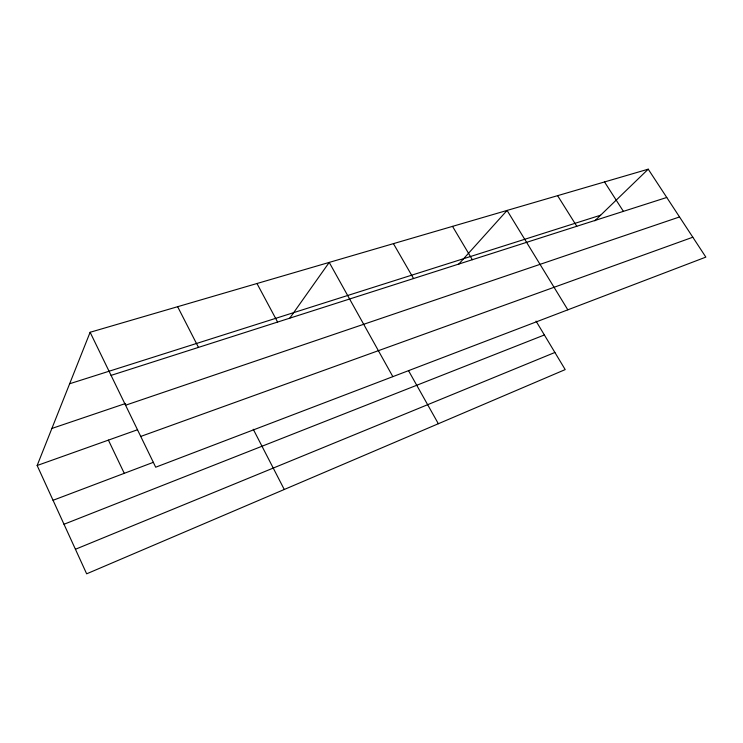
<?xml version="1.0" encoding="UTF-8"?>
<svg xmlns="http://www.w3.org/2000/svg" width="743" height="743" viewBox="0 0 743 743"><rect width="100%" height="100%" fill="white"/><g stroke="black" fill="none" stroke-linecap="round" stroke-linejoin="round"><path stroke-width="1.11" d="M536.037 321.106L565.2 369.596L86.652 573.819L37.15 465.508L90.117 332.279L648.221 169.181L705.85 257.115L155.696 467.208L90.117 332.279M289.751 318.18L329.223 262.4L392.843 376.645M458.412 264.508L507.079 210.427L567.828 309.822M594.818 220.81L648.221 169.181M75.433 549.263L554.891 352.47M64 524.261L544.378 334.972M53.041 500.29L153.411 462.295M140.743 436.438L692.82 237.221M37.15 465.508L137.585 429.723M51.88 428.451L125.641 403.458M125.567 405.223L679.529 216.947M111.069 375.382L666.759 197.471M69.656 383.75L600.623 215.201M604.523 181.942L623.396 211.356M557.603 195.66L576.791 226.281M452.524 226.364L472.344 259.716M393.437 243.639L413.554 278.541M408.455 370.525L438.342 423.733M256.976 283.51L277.603 322.063M253.261 429.268L284.263 489.488M177.642 306.701L198.465 347.399M108.404 440.116L124.267 473.328"/></g></svg>
